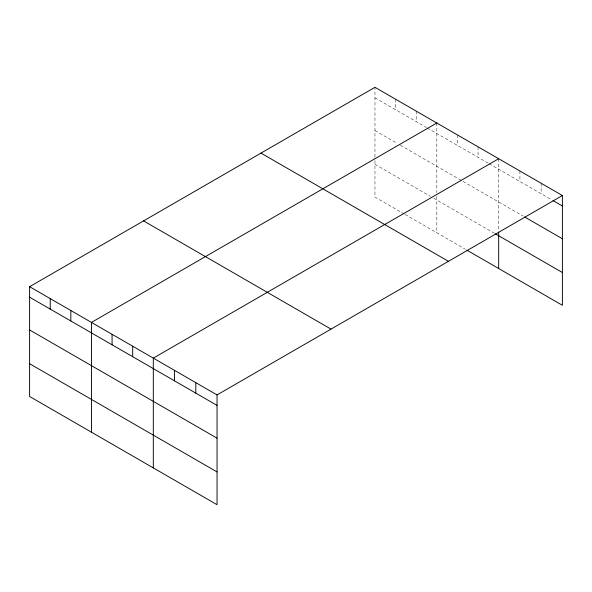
<?xml version="1.0" encoding="UTF-8"?>
<svg xmlns="http://www.w3.org/2000/svg" width="592" height="592" viewBox="0 0 592 592"><rect width="100%" height="100%" fill="white"/><g stroke="black" fill="none" stroke-linecap="round" stroke-linejoin="round"><path stroke-width="0.44" stroke-dasharray="2.96 2.22" d="M374.958 157.013L374.958 87.305M374.958 97.784L426.506 127.546M427.298 128.005L488.363 163.259M489.155 163.718L551.381 199.645M374.958 130.558L397.165 143.375M400.34 145.203L462.189 180.915M462.988 181.374L523.062 216.058M374.958 164.317L430.473 196.366M433.64 198.194L494.705 233.448M404.299 214.023L374.958 197.084L374.958 157.931M405.098 214.482L465.364 249.276M541.155 183.261L541.155 193.739M519.917 170.992L519.917 181.47M498.671 158.73L498.671 231.176M478.055 146.823L478.055 157.302M457.431 134.924L457.431 145.403M436.815 123.018L436.815 192.726M436.815 196.381L436.815 232.797M416.198 111.111L416.198 121.597M395.582 99.212L395.582 109.69"/><path stroke-width="0.89" d="M562.4 195.523L374.958 87.305L29.6 286.698L29.6 396.477L217.042 504.695L217.042 394.916L562.4 195.523L562.4 305.302L466.947 250.194M436.815 123.018L91.457 322.411L91.457 432.19M498.671 158.73L153.313 358.123L153.313 467.902M552.958 200.555L562.4 206.001M524.638 216.968L562.4 238.768M495.497 233.907L562.4 272.535M260.991 153.106L448.433 261.324M143.567 220.897L331.009 329.115M29.6 286.698L217.042 394.916M29.6 297.177L217.042 405.394M29.6 329.944L217.042 438.161M29.6 363.71L217.042 471.928M498.671 232.086L498.671 268.509M195.797 382.647L195.797 393.132M174.551 370.385L174.551 380.863M132.689 346.216L132.689 356.695M112.073 334.31L112.073 344.796M70.84 310.504L70.84 320.982M50.216 298.605L50.216 309.083"/></g></svg>
